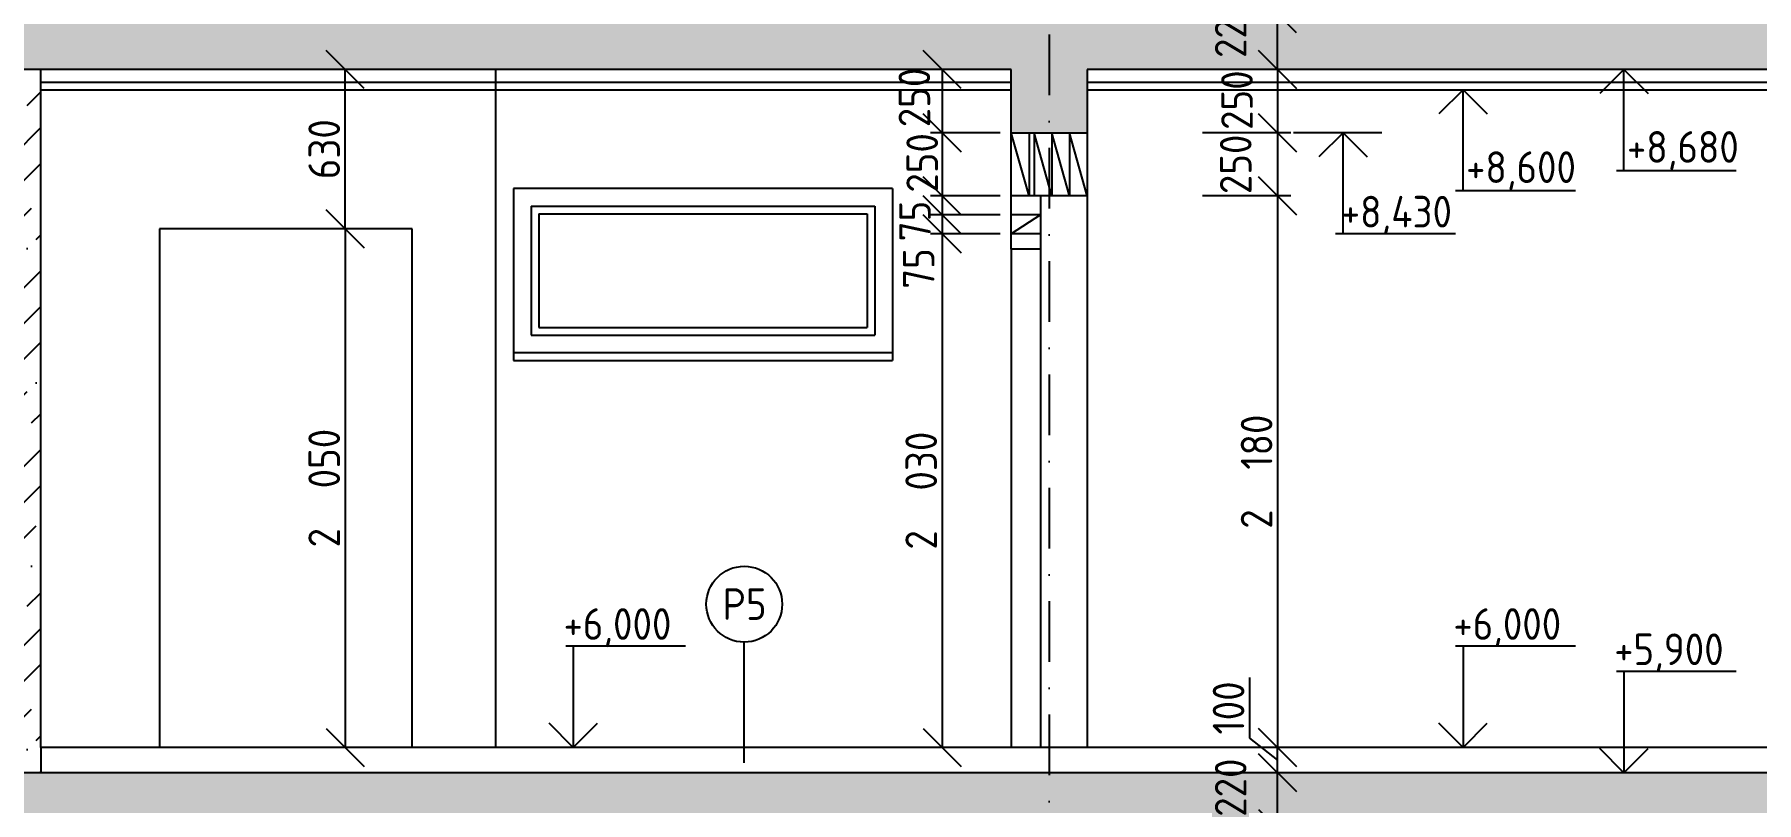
# Model space of a CAD drawing. Extents: x 3792242 to 5145247, y -1546315 to -1031918.
# Drawn here: x 3991557 to 3998371, y -1496348 to -1493312 of the extents above; entities that cross this region are included whole.
import ezdxf

# ---------------------------------------------------------------- set-up
doc = ezdxf.new("R2010")
doc.units = 0
doc.header["$MEASUREMENT"] = 0
doc.linetypes.add('BODKOCIARKOVANA_3', pattern=[5.6, 3, -1.3, 0, -1.3])
doc.layers.get('0').update_dxf_attribs({"linetype": 'CONTINUOUS'})
doc.layers.get('Defpoints').update_dxf_attribs({"color": 61, "linetype": 'CONTINUOUS'})
for name, color, linetype in [('DVERE', 45, 'CONTINUOUS'), ('KÓTY', 4, 'CONTINUOUS'), ('MÚRY', 1, 'CONTINUOUS'), ('OKNÁ', 143, 'CONTINUOUS'), ('osi', 253, 'CONTINUOUS'), ('POZEMOK', 7, 'CONTINUOUS'), ('TENKÁ', 7, 'CONTINUOUS'), ('ŠRAFY', 82, 'CONTINUOUS'), ('šrafy-múry', 8, 'CONTINUOUS')]:
    doc.layers.add(name, color=color, linetype=linetype)
doc.styles.add('STYLE1', font='isocp.shx')
doc.dimstyles.new('STANDARD-50', dxfattribs={"dimtxt": 125, "dimasz": 150, "dimexe": 10, "dimexo": 200, "dimgap": 20, "dimtad": 1, "dimdsep": 46, "dimlunit": 6, "dimtxsty": 'STYLE1', "dimblk1": 'OBLIQUE', "dimblk2": 'OBLIQUE', "dimsah": 1, "dimcen": 2.5, "dimse1": 1, "dimse2": 1, "dimadec": 0, "dimazin": 0, "dimtfac": 1, "dimtmove": 1, "dimatfit": 3, "dimldrblk": 'OBLIQUE', "dimfxl": 1, "dimtolj": 1, "dimtzin": 0, "dimarcsym": 0})
pattern_1 = [(45, (139723.04, 33513.66), (53.0330086, 194.4543648), [250, -50, 0, -50])]

# ---------------------------------------------------------------- blocks, each defined once
blk = doc.blocks.new('_OBLIQUE')
at = {"color": 0, "linetype": 'ByBlock'}
blk.add_line((-0.5, -0.5), (0.5, 0.5), dxfattribs=at)
blk = doc.blocks.new('*D39861')
at = {"layer": 'Defpoints', "color": 0}
for p in [(3996475, -1496230.1), (3996475, -1496230.1), (3996475, -1496450.1)]:
    blk.add_point(p, dxfattribs=at)
at = {"layer": 'KÓTY', "color": 0, "lineweight": -2, "ltscale": 0.25}
blk.add_line((3996475, -1496450.1), (3996475, -1496230.1), dxfattribs=at)
at = {"layer": 'KÓTY', "color": 0, "linetype": 'ByBlock', "lineweight": -2, "xscale": 150, "yscale": 150, "zscale": 150}
for p, rotation in [((3996475, -1496230.1), 90), ((3996475, -1496450.1), 270)]:
    blk.add_blockref('_OBLIQUE', p, dxfattribs=dict(at, rotation=rotation))
at = {"layer": 'KÓTY', "color": 0, "insert": (3996290, -1496289.4), "char_height": 125, "attachment_point": 5, "rotation": 90, "style": 'STYLE1'}
blk.add_mtext('\\A1;220', dxfattribs=at)
blk = doc.blocks.new('*D39862')
at = {"layer": 'Defpoints', "color": 0}
for p in [(3996475, -1496130.1), (3996475, -1496130.1), (3996475, -1496230.1)]:
    blk.add_point(p, dxfattribs=at)
at = {"layer": 'KÓTY', "color": 0, "lineweight": -2, "ltscale": 0.25}
for p, q in [((3996364, -1495854.2), (3996364, -1496094.3)), ((3996364, -1496094.3), (3996475, -1496180.1)), ((3996475, -1496230.1), (3996475, -1496130.1))]:
    blk.add_line(p, q, dxfattribs=at)
at = {"layer": 'KÓTY', "color": 0, "linetype": 'ByBlock', "lineweight": -2, "xscale": 150, "yscale": 150, "zscale": 150}
for p, rotation in [((3996475, -1496130.1), 90), ((3996475, -1496230.1), 270)]:
    blk.add_blockref('_OBLIQUE', p, dxfattribs=dict(at, rotation=rotation))
at = {"layer": 'KÓTY', "color": 0, "insert": (3996281.5, -1495974.3), "char_height": 125, "attachment_point": 5, "rotation": 90, "style": 'STYLE1'}
blk.add_mtext('\\A1;100', dxfattribs=at)
blk = doc.blocks.new('*D39865')
at = {"layer": 'Defpoints', "color": 0}
for p in [(3995722, -1493700.1), (3995722, -1493950.1), (3996475, -1493950.1)]:
    blk.add_point(p, dxfattribs=at)
at = {"layer": 'KÓTY', "color": 0, "lineweight": -2, "ltscale": 0.25}
blk.add_line((3996475, -1493700.1), (3996475, -1493950.1), dxfattribs=at)
at = {"layer": 'KÓTY', "color": 0, "linetype": 'ByBlock', "lineweight": -2, "xscale": 150, "yscale": 150, "zscale": 150}
for p, rotation in [((3996475, -1493700.1), 90), ((3996475, -1493950.1), 270)]:
    blk.add_blockref('_OBLIQUE', p, dxfattribs=dict(at, rotation=rotation))
at = {"layer": 'KÓTY', "color": 0, "insert": (3996310, -1493825.3), "char_height": 125, "attachment_point": 5, "rotation": 90, "style": 'STYLE1'}
blk.add_mtext('\\A1;250', dxfattribs=at)
blk = doc.blocks.new('*D39866')
at = {"layer": 'Defpoints', "color": 0}
for p in [(3995722, -1493450.1), (3995722, -1493700.1), (3996475, -1493700.1)]:
    blk.add_point(p, dxfattribs=at)
at = {"layer": 'KÓTY', "color": 0, "lineweight": -2, "ltscale": 0.25}
blk.add_line((3996475, -1493450.1), (3996475, -1493700.1), dxfattribs=at)
at = {"layer": 'KÓTY', "color": 0, "linetype": 'ByBlock', "lineweight": -2, "xscale": 150, "yscale": 150, "zscale": 150}
for p, rotation in [((3996475, -1493450.1), 90), ((3996475, -1493700.1), 270)]:
    blk.add_blockref('_OBLIQUE', p, dxfattribs=dict(at, rotation=rotation))
at = {"layer": 'KÓTY', "color": 0, "insert": (3996315, -1493571.3), "char_height": 125, "attachment_point": 5, "rotation": 90, "style": 'STYLE1'}
blk.add_mtext('\\A1;250', dxfattribs=at)
blk = doc.blocks.new('*D39867')
at = {"layer": 'Defpoints', "color": 0}
for p in [(3996475, -1493230.1), (3996475, -1493230.1), (3996475, -1493450.1)]:
    blk.add_point(p, dxfattribs=at)
at = {"layer": 'KÓTY', "color": 0, "lineweight": -2, "ltscale": 0.25}
blk.add_line((3996475, -1493450.1), (3996475, -1493230.1), dxfattribs=at)
at = {"layer": 'KÓTY', "color": 0, "linetype": 'ByBlock', "lineweight": -2, "xscale": 150, "yscale": 150, "zscale": 150}
for p, rotation in [((3996475, -1493230.1), 90), ((3996475, -1493450.1), 270)]:
    blk.add_blockref('_OBLIQUE', p, dxfattribs=dict(at, rotation=rotation))
at = {"layer": 'KÓTY', "color": 0, "insert": (3996290, -1493289.4), "char_height": 125, "attachment_point": 5, "rotation": 90, "style": 'STYLE1'}
blk.add_mtext('\\A1;220', dxfattribs=at)
blk = doc.blocks.new('*D45334')
at = {"layer": 'Defpoints', "color": 0}
for p in [(3995722, -1493950.1), (3995722, -1496130.1), (3996475, -1496130.1)]:
    blk.add_point(p, dxfattribs=at)
at = {"layer": 'KÓTY', "color": 0, "lineweight": -2, "ltscale": 0.25}
blk.add_line((3996475, -1493950.1), (3996475, -1496130.1), dxfattribs=at)
at = {"layer": 'KÓTY', "color": 0, "linetype": 'ByBlock', "lineweight": -2, "xscale": 150, "yscale": 150, "zscale": 150}
for p, rotation in [((3996475, -1493950.1), 90), ((3996475, -1496130.1), 270)]:
    blk.add_blockref('_OBLIQUE', p, dxfattribs=dict(at, rotation=rotation))
at = {"layer": 'KÓTY', "color": 0, "insert": (3996392.5, -1495040.1), "char_height": 125, "attachment_point": 5, "rotation": 90, "style": 'STYLE1'}
blk.add_mtext('\\A1;2ﾠ180', dxfattribs=at)
blk = doc.blocks.new('*D49795')
at = {"layer": 'Defpoints', "color": 0}
for p in [(3993052, -1494080.1), (3992786, -1496130.1), (3993052, -1496130.1)]:
    blk.add_point(p, dxfattribs=at)
at = {"layer": 'KÓTY', "color": 0, "lineweight": -2, "ltscale": 0.25}
blk.add_line((3992786, -1494080.1), (3992786, -1496130.1), dxfattribs=at)
at = {"layer": 'KÓTY', "color": 0, "linetype": 'ByBlock', "lineweight": -2, "xscale": 150, "yscale": 150, "zscale": 150}
for p, rotation in [((3992786, -1494080.1), 90), ((3992786, -1496130.1), 270)]:
    blk.add_blockref('_OBLIQUE', p, dxfattribs=dict(at, rotation=rotation))
at = {"layer": 'KÓTY', "color": 0, "insert": (3992703.5, -1495105.1), "char_height": 125, "attachment_point": 5, "rotation": 90, "style": 'STYLE1'}
blk.add_mtext('\\A1;2ﾠ050', dxfattribs=at)
blk = doc.blocks.new('*D49803')
at = {"layer": 'Defpoints', "color": 0}
for p in [(3992786, -1493450.1), (3993052, -1493450.1), (3993052, -1494080.1)]:
    blk.add_point(p, dxfattribs=at)
at = {"layer": 'KÓTY', "color": 0, "lineweight": -2, "ltscale": 0.25}
blk.add_line((3992786, -1494080.1), (3992786, -1493450.1), dxfattribs=at)
at = {"layer": 'KÓTY', "color": 0, "linetype": 'ByBlock', "lineweight": -2, "xscale": 150, "yscale": 150, "zscale": 150}
for p, rotation in [((3992786, -1493450.1), 90), ((3992786, -1494080.1), 270)]:
    blk.add_blockref('_OBLIQUE', p, dxfattribs=dict(at, rotation=rotation))
at = {"layer": 'KÓTY', "color": 0, "insert": (3992703.5, -1493765.1), "char_height": 125, "attachment_point": 5, "rotation": 90, "style": 'STYLE1'}
blk.add_mtext('\\A1;630', dxfattribs=at)
blk = doc.blocks.new('*D49806')
at = {"layer": 'Defpoints', "color": 0}
for p in [(3995422, -1494100.1), (3995148, -1496130.1), (3995422, -1496130.1)]:
    blk.add_point(p, dxfattribs=at)
at = {"layer": 'KÓTY', "color": 0, "lineweight": -2, "ltscale": 0.25}
blk.add_line((3995148, -1494100.1), (3995148, -1496130.1), dxfattribs=at)
at = {"layer": 'KÓTY', "color": 0, "linetype": 'ByBlock', "lineweight": -2, "xscale": 150, "yscale": 150, "zscale": 150}
for p, rotation in [((3995148, -1494100.1), 90), ((3995148, -1496130.1), 270)]:
    blk.add_blockref('_OBLIQUE', p, dxfattribs=dict(at, rotation=rotation))
at = {"layer": 'KÓTY', "color": 0, "insert": (3995065.5, -1495115.1), "char_height": 125, "attachment_point": 5, "rotation": 90, "style": 'STYLE1'}
blk.add_mtext('\\A1;2ﾠ030', dxfattribs=at)
blk = doc.blocks.new('*D49807')
at = {"layer": 'Defpoints', "color": 0}
for p in [(3995422, -1494025.1), (3995148, -1494100.1), (3995422, -1494100.1)]:
    blk.add_point(p, dxfattribs=at)
at = {"layer": 'KÓTY', "color": 0, "lineweight": -2, "ltscale": 0.25}
blk.add_line((3995148, -1494025.1), (3995148, -1494100.1), dxfattribs=at)
at = {"layer": 'KÓTY', "color": 0, "linetype": 'ByBlock', "lineweight": -2, "xscale": 150, "yscale": 150, "zscale": 150}
for p, rotation in [((3995148, -1494025.1), 90), ((3995148, -1494100.1), 270)]:
    blk.add_blockref('_OBLIQUE', p, dxfattribs=dict(at, rotation=rotation))
at = {"layer": 'KÓTY', "color": 0, "insert": (3995055.5, -1494236.8), "char_height": 125, "attachment_point": 5, "rotation": 90, "style": 'STYLE1'}
blk.add_mtext('\\A1;75', dxfattribs=at)
blk = doc.blocks.new('*D49808')
at = {"layer": 'Defpoints', "color": 0}
for p in [(3995422, -1493950.1), (3995148, -1494025.1), (3995422, -1494025.1)]:
    blk.add_point(p, dxfattribs=at)
at = {"layer": 'KÓTY', "color": 0, "lineweight": -2, "ltscale": 0.25}
blk.add_line((3995148, -1493950.1), (3995148, -1494025.1), dxfattribs=at)
at = {"layer": 'KÓTY', "color": 0, "linetype": 'ByBlock', "lineweight": -2, "xscale": 150, "yscale": 150, "zscale": 150}
for p, rotation in [((3995148, -1493950.1), 90), ((3995148, -1494025.1), 270)]:
    blk.add_blockref('_OBLIQUE', p, dxfattribs=dict(at, rotation=rotation))
at = {"layer": 'KÓTY', "color": 0, "insert": (3995041, -1494049.3), "char_height": 125, "attachment_point": 5, "rotation": 90, "style": 'STYLE1'}
blk.add_mtext('\\A1;75', dxfattribs=at)
blk = doc.blocks.new('*D49809')
at = {"layer": 'Defpoints', "color": 0}
for p in [(3995422, -1493700.1), (3995148, -1493950.1), (3995422, -1493950.1)]:
    blk.add_point(p, dxfattribs=at)
at = {"layer": 'KÓTY', "color": 0, "lineweight": -2, "ltscale": 0.25}
blk.add_line((3995148, -1493700.1), (3995148, -1493950.1), dxfattribs=at)
at = {"layer": 'KÓTY', "color": 0, "linetype": 'ByBlock', "lineweight": -2, "xscale": 150, "yscale": 150, "zscale": 150}
for p, rotation in [((3995148, -1493700.1), 90), ((3995148, -1493950.1), 270)]:
    blk.add_blockref('_OBLIQUE', p, dxfattribs=dict(at, rotation=rotation))
at = {"layer": 'KÓTY', "color": 0, "insert": (3995069.5, -1493819.3), "char_height": 125, "attachment_point": 5, "rotation": 90, "style": 'STYLE1'}
blk.add_mtext('\\A1;250', dxfattribs=at)
blk = doc.blocks.new('*D49810')
at = {"layer": 'Defpoints', "color": 0}
for p in [(3995422, -1493450.1), (3995148, -1493700.1), (3995422, -1493700.1)]:
    blk.add_point(p, dxfattribs=at)
at = {"layer": 'KÓTY', "color": 0, "lineweight": -2, "ltscale": 0.25}
blk.add_line((3995148, -1493450.1), (3995148, -1493700.1), dxfattribs=at)
at = {"layer": 'KÓTY', "color": 0, "linetype": 'ByBlock', "lineweight": -2, "xscale": 150, "yscale": 150, "zscale": 150}
for p, rotation in [((3995148, -1493450.1), 90), ((3995148, -1493700.1), 270)]:
    blk.add_blockref('_OBLIQUE', p, dxfattribs=dict(at, rotation=rotation))
at = {"layer": 'KÓTY', "color": 0, "insert": (3995038.5, -1493560.8), "char_height": 125, "attachment_point": 5, "rotation": 90, "style": 'STYLE1'}
blk.add_mtext('\\A1;250', dxfattribs=at)

msp = doc.modelspace()

# ---------------------------------------------------------------- hatches: boundary and pattern name
at = {"layer": 'ŠRAFY'}
h = msp.add_hatch(dxfattribs=at)
h.set_pattern_fill('SQUARE', color=256, scale=300)
h.set_pattern_definition([(0, (-1113810.456, 33513.662), (0, 37.5), [37.5, -37.5]), (90, (-1113810.456, 33513.662), (-37.5, 2e-15), [37.5, -37.5])])
h.paths.add_polyline_path([(3997846.003, -1493030.108), (3995962.044, -1493030.108), (3995962.044, -1493230.108), (3997846.003, -1493230.108)])
h.paths.add_polyline_path([(3996165.044, -1493433.157), (3996165.044, -1493145.559), (3996415.044, -1493145.559), (3996415.044, -1493433.157)], flags=9)
at = {"layer": 'šrafy-múry'}
h = msp.add_hatch(dxfattribs=at)
h.set_pattern_fill('ANSI36', color=253, scale=800, angle=360)
h.set_pattern_definition(pattern_1)
h.paths.add_polyline_path([(3983657.044, -1493450.108), (3983737.044, -1493450.108), (3988782.044, -1493450.108), (3988782.044, -1493700.108), (3989082.044, -1493700.108), (3989082.044, -1493450.108), (3989082.044, -1493230.108), (3983657.044, -1493230.108)])
h.paths.add_polyline_path([(3991382.044, -1493450.108), (3995422.044, -1493450.108), (3995422.044, -1493700.108), (3995722.044, -1493700.108), (3995722.044, -1493450.108), (4002062.044, -1493450.108), (4002062.044, -1493700.108), (4002362.044, -1493700.108), (4002362.044, -1493450.108), (4005472.044, -1493450.108), (4005587.044, -1493450.108), (4008702.044, -1493450.108), (4008702.044, -1493700.108), (4008952.044, -1493700.108), (4008952.044, -1492530.108), (4008792.044, -1492530.108), (4008792.044, -1493230.108), (3991382.044, -1493230.108)])
h = msp.add_hatch(dxfattribs=at)
h.set_pattern_fill('ANSI36', color=253, scale=800, angle=360)
h.set_pattern_definition([(45, (139723.04, 33563.66), (53.0330086, 194.4543648), [250, -50, 0, -50])])
h.paths.add_polyline_path([(3991582.044, -1493450.108), (3991382.044, -1493450.108), (3991382.044, -1494541.873), (3991382.044, -1496130.108), (3991382.044, -1496230.108), (3991582.044, -1496230.108), (3991582.044, -1496130.108)])
h = msp.add_hatch(dxfattribs=at)
h.set_pattern_fill('ANSI36', color=253, scale=800, angle=360)
h.set_pattern_definition(pattern_1)
h.paths.add_polyline_path([(3989082.044, -1496230.108), (3983657.044, -1496230.108), (3983657.044, -1496450.108), (3983737.044, -1496450.108), (3988782.044, -1496450.108), (3988782.044, -1496700.108), (3989082.044, -1496700.108), (3989082.044, -1496450.108)])
h.paths.add_polyline_path([(3995422.044, -1496700.108), (3995722.044, -1496700.108), (3995722.044, -1496450.108), (4002062.044, -1496450.108), (4002062.044, -1496700.108), (4002362.044, -1496700.108), (4002362.044, -1496450.108), (4005472.044, -1496450.108), (4005587.044, -1496450.108), (4008702.044, -1496450.108), (4008702.044, -1496700.108), (4008952.044, -1496700.108), (4008952.044, -1496230.108), (3991382.044, -1496230.108), (3991382.044, -1496450.108), (3995422.044, -1496450.108)])

# ---------------------------------------------------------------- linework, layer by layer
at = {"layer": 'DVERE'}
for p, q in [((3995422.044, -1494160.108), (3995422.044, -1496130.108)), ((3995537.044, -1494160.108), (3995537.044, -1496130.108))]:
    msp.add_line(p, q, dxfattribs=at)
at = {"layer": 'KÓTY', "ltscale": 0.25}
for p, q in [((3995377.544, -1493700.108), (3995102.446, -1493700.108)), ((3996528.446, -1493700.108), (3996178.446, -1493700.108)), ((3996888.624, -1493700.108), (3996538.624, -1493700.108)), ((3995377.544, -1493950.108), (3995102.446, -1493950.108)), ((3996528.446, -1493950.108), (3996178.446, -1493950.108)), ((3995377.544, -1494025.108), (3995102.446, -1494025.108)), ((3995377.544, -1494100.108), (3995102.446, -1494100.108))]:
    msp.add_line(p, q, dxfattribs=at)
at = {"layer": 'MÚRY'}
for p, q in [((3995422.044, -1493450.108), (3991582.044, -1493450.108)), ((3991582.044, -1496130.108), (3991582.044, -1493450.108)), ((3995422.044, -1494160.108), (3995422.044, -1493450.108)), ((3995722.044, -1493450.108), (3995722.044, -1493950.108)), ((3999172.044, -1493450.108), (3995722.044, -1493450.108)), ((3995722.044, -1493950.108), (3995537.044, -1493950.108)), ((3995537.044, -1493950.108), (3995537.044, -1494160.108)), ((3995537.044, -1494160.108), (3995422.044, -1494160.108)), ((3999172.044, -1496130.108), (3991582.044, -1496130.108))]:
    msp.add_line(p, q, dxfattribs=at)
at = {"layer": 'OKNÁ', "ltscale": 0.25}
for p, q in [((3993552.044, -1494020.108), (3993552.044, -1494470.108)), ((3993552.044, -1494020.108), (3994852.044, -1494020.108)), ((3994852.044, -1494020.108), (3994852.044, -1494470.108)), ((3993552.044, -1494470.108), (3994852.044, -1494470.108)), ((3994365.346, -1496191.676), (3994365.346, -1495714))]:
    msp.add_line(p, q, dxfattribs=at)
msp.add_circle((3994365.346, -1495564), 150, dxfattribs=at)
at = {"layer": 'osi', "linetype": 'BODKOCIARKOVANA_3', "ltscale": 80}
msp.add_line((3995572.044, -1487486.244), (3995572.044, -1507826.838), dxfattribs=at)
at = {"layer": 'POZEMOK'}
for p, q in [((3993452.044, -1493920.108), (3993452.044, -1494600.108)), ((3994952.044, -1493920.108), (3993452.044, -1493920.108)), ((3994952.044, -1493920.108), (3994952.044, -1494600.108)), ((3993522.044, -1493990.108), (3993522.044, -1494500.108)), ((3993522.044, -1493990.108), (3994882.044, -1493990.108)), ((3994882.044, -1493990.108), (3994882.044, -1494500.108)), ((3993522.044, -1494500.108), (3994882.044, -1494500.108)), ((3994952.044, -1494570.108), (3993452.044, -1494570.108)), ((3993452.044, -1494600.108), (3994952.044, -1494600.108))]:
    msp.add_line(p, q, dxfattribs=at)
at = {"layer": 'TENKÁ'}
for p, q in [((3991582.044, -1493450.108), (3991382.044, -1493450.108)), ((3993382.044, -1496130.108), (3993382.044, -1493450.108)), ((3991582.044, -1493500.108), (3995422.044, -1493500.108)), ((3991582.044, -1493530.108), (3995422.044, -1493530.108)), ((3995722.044, -1493500.108), (3999172.044, -1493500.108)), ((3995722.044, -1493530.108), (3999172.044, -1493530.108)), ((3995422.044, -1493700.108), (3995722.044, -1493700.108)), ((3995422.044, -1493700.108), (3995722.044, -1493700.108)), ((3995492.044, -1493950.108), (3995422.044, -1493700.108)), ((3995492.044, -1493700.108), (3995492.044, -1493950.108)), ((3995512.044, -1493700.108), (3995512.044, -1493950.108)), ((3995582.044, -1493950.108), (3995512.044, -1493700.108)), ((3995582.044, -1493700.108), (3995582.044, -1493950.108)), ((3995652.044, -1493950.108), (3995582.044, -1493700.108)), ((3995652.044, -1493700.108), (3995652.044, -1493950.108)), ((3995722.044, -1493950.108), (3995652.044, -1493700.108)), ((3995537.044, -1493950.108), (3995422.044, -1493950.108)), ((3995722.044, -1493950.108), (3995722.044, -1496130.108)), ((3993052.044, -1494080.108), (3992052.044, -1494080.108)), ((3992052.044, -1494080.108), (3992052.044, -1496130.108)), ((3993052.044, -1496130.108), (3993052.044, -1494080.108)), ((3995537.044, -1494025.108), (3995422.044, -1494025.108)), ((3995537.044, -1494025.108), (3995422.044, -1494100.108)), ((3995537.044, -1494100.108), (3995422.044, -1494100.108)), ((3991582.044, -1496130.108), (3991582.044, -1496230.108)), ((4008952.044, -1496230.108), (3991382.044, -1496230.108))]:
    msp.add_line(p, q, dxfattribs=at)
at = {"layer": 'TENKÁ', "linetype": 'ByBlock', "ltscale": 0.25}
for p, q in [((3997846.003, -1493450.108), (3997750.544, -1493545.568)), ((3997846.003, -1493450.108), (3997941.462, -1493545.568)), ((3997846.003, -1493850.108), (3997846.003, -1493450.108)), ((3997209.503, -1493530.108), (3997114.044, -1493625.568)), ((3997209.503, -1493530.108), (3997304.962, -1493625.568)), ((3997209.503, -1493930.108), (3997209.503, -1493530.108)), ((3996734.681, -1493700.108), (3996639.221, -1493795.568)), ((3996734.681, -1493700.108), (3996830.14, -1493795.568)), ((3996734.681, -1494100.108), (3996734.681, -1493700.108)), ((3998290.308, -1493850.108), (3997816.409, -1493850.108)), ((3997653.808, -1493930.108), (3997179.909, -1493930.108)), ((3997178.986, -1494100.108), (3996705.087, -1494100.108)), ((3994133.308, -1495730.108), (3993659.409, -1495730.108)), ((3993689.003, -1495730.108), (3993689.003, -1496130.108)), ((3997653.808, -1495730.108), (3997179.909, -1495730.108)), ((3997209.503, -1495730.108), (3997209.503, -1496130.108)), ((3998290.308, -1495830.108), (3997816.409, -1495830.108)), ((3997846.003, -1495830.108), (3997846.003, -1496230.108)), ((3993689.003, -1496130.108), (3993593.544, -1496034.649)), ((3993689.003, -1496130.108), (3993784.462, -1496034.649)), ((3997209.503, -1496130.108), (3997114.044, -1496034.649)), ((3997209.503, -1496130.108), (3997304.962, -1496034.649)), ((3997846.003, -1496230.108), (3997750.544, -1496134.649)), ((3997846.003, -1496230.108), (3997941.462, -1496134.649))]:
    msp.add_line(p, q, dxfattribs=at)

# ---------------------------------------------------------------- texts
at = {"layer": 'TENKÁ', "ltscale": 0.25, "style": 'STYLE1'}
for s, p in [('+8,680', (3997857.846, -1493818.782)), ('+8,600', (3997221.346, -1493898.782)), ('+8,430', (3996725.617, -1494074.782)), ('P5', (3994279.541, -1495626.178)), ('+6,000', (3993650.346, -1495704.782)), ('+6,000', (3997170.846, -1495704.782)), ('+5,900', (3997807.346, -1495804.782))]:
    msp.add_text(s, height=125, dxfattribs=at).set_placement(p)

# ---------------------------------------------------------------- dimensions: what is measured, and where the dimension line sits
at = {"layer": 'KÓTY', "ltscale": 0.25}
for base, p1, p2, picture, middle in [((3996475.044, -1493230.108), (3996475.044, -1493450.108), (3996475.044, -1493230.108), '*D39867', (3996290.044, -1493289.358)), ((3992786.044, -1493450.108), (3993052.044, -1494080.108), (3993052.044, -1493450.108), '*D49803', (3992703.544, -1493765.108)), ((3996475.044, -1496130.108), (3995722.044, -1493950.108), (3995722.044, -1496130.108), '*D45334', (3996392.501, -1495040.108)), ((3992786.044, -1496130.108), (3993052.044, -1494080.108), (3993052.044, -1496130.108), '*D49795', (3992703.501, -1495105.108)), ((3995148.044, -1496130.108), (3995422.044, -1494100.108), (3995422.044, -1496130.108), '*D49806', (3995065.501, -1495115.108)), ((3996475.044, -1496230.108), (3996475.044, -1496450.108), (3996475.044, -1496230.108), '*D39861', (3996290.044, -1496289.358))]:
    dim = msp.add_linear_dim(base=base, p1=p1, p2=p2, angle=90, dimstyle='STANDARD-50', override={"dimtxsty": 'STYLE1', "dimldrblk": 'OBLIQUE'}, dxfattribs=at)
    dim.commit()
    dim.dimension.update_dxf_attribs({"geometry": picture, "text_midpoint": middle})
for base, p1, p2, picture, middle in [((3995148.044, -1493700.108), (3995422.044, -1493450.108), (3995422.044, -1493700.108), '*D49810', (3995121.044, -1493560.838)), ((3996475.044, -1493700.108), (3995722.044, -1493450.108), (3995722.044, -1493700.108), '*D39866', (3996397.544, -1493571.338)), ((3995148.044, -1493950.108), (3995422.044, -1493700.108), (3995422.044, -1493950.108), '*D49809', (3995152.044, -1493819.338)), ((3996475.044, -1493950.108), (3995722.044, -1493700.108), (3995722.044, -1493950.108), '*D39865', (3996392.544, -1493825.338)), ((3995148.044, -1494025.108), (3995422.044, -1493950.108), (3995422.044, -1494025.108), '*D49808', (3995123.544, -1494049.338)), ((3995148.044, -1494100.108), (3995422.044, -1494025.108), (3995422.044, -1494100.108), '*D49807', (3995138.044, -1494236.838)), ((3996475.044, -1496130.108), (3996475.044, -1496230.108), (3996475.044, -1496130.108), '*D39862', (3996364.044, -1496074.338))]:
    dim = msp.add_linear_dim(base=base, p1=p1, p2=p2, angle=90, dimstyle='STANDARD-50', override={"dimtxsty": 'STYLE1', "dimldrblk": 'OBLIQUE'}, dxfattribs=at)
    dim.commit()
    dim.dimension.update_dxf_attribs({"geometry": picture, "text_midpoint": middle, "dimtype": 160})

doc.saveas('drawing.dxf')
